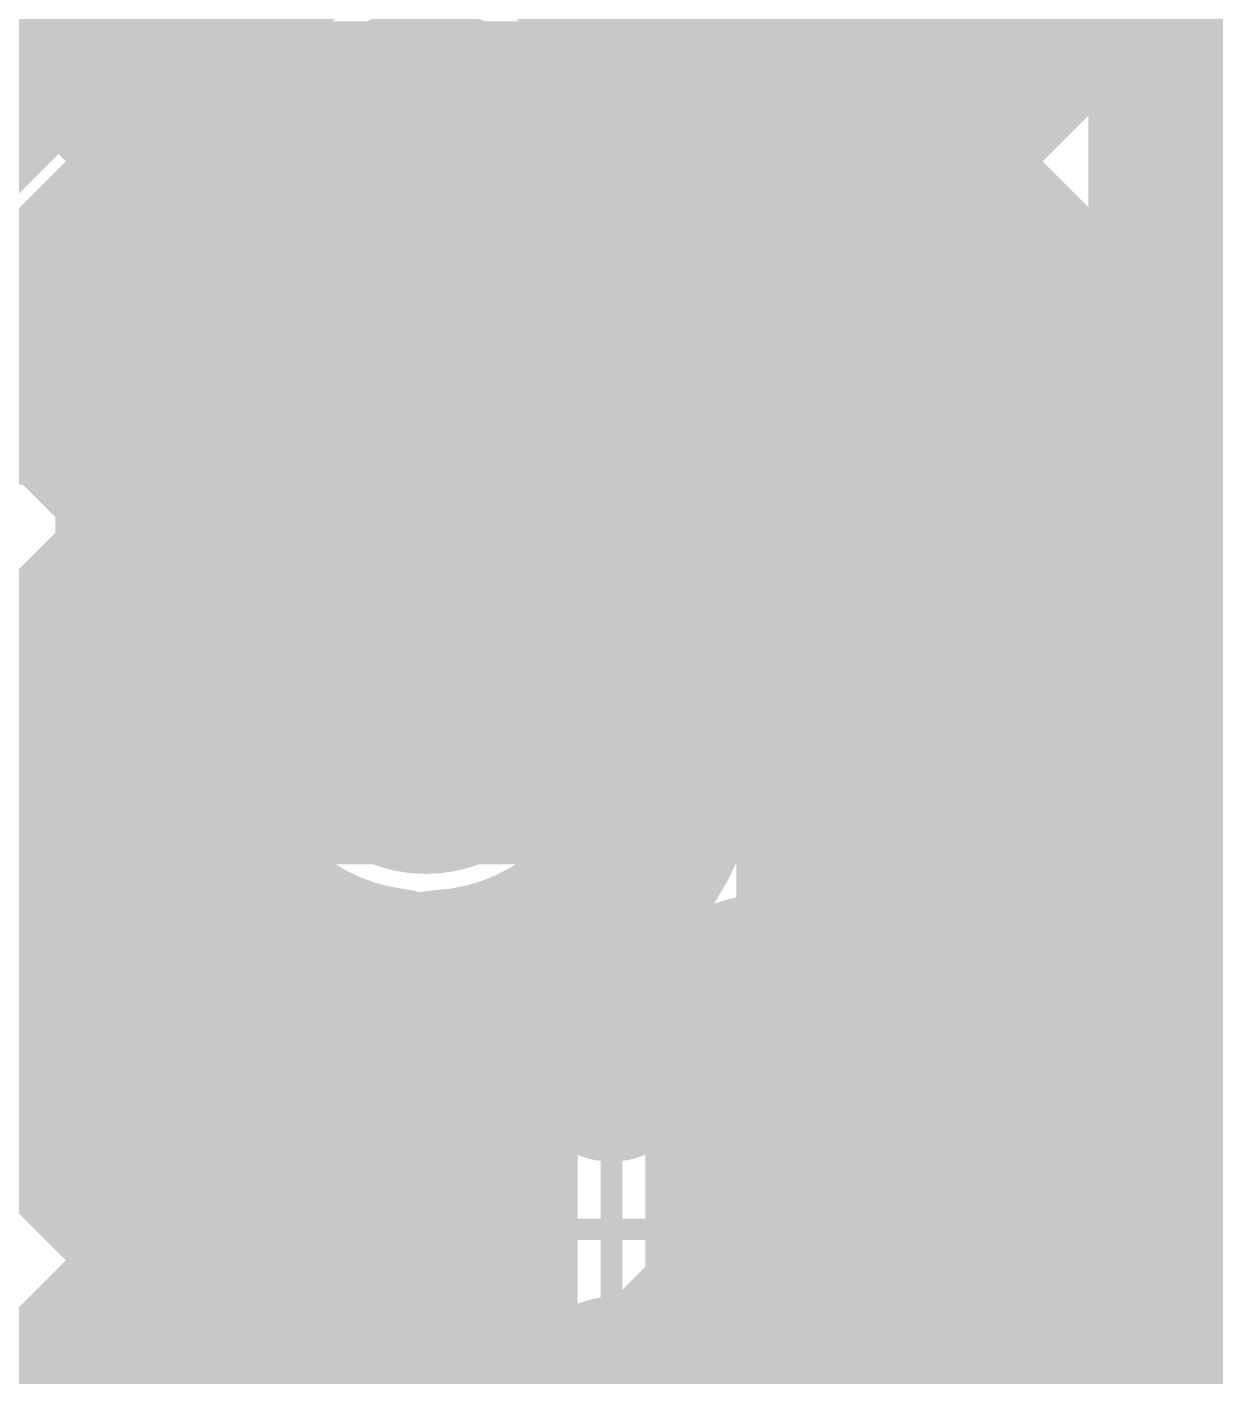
# Model space of a CAD drawing. Header units: millimetres. Extents: x 13 to 259, y -2 to 326.
# Drawn here: x 86.601 to 89.353, y 127.435 to 130.56 of the extents above; entities that cross this region are included whole.
import ezdxf

# ---------------------------------------------------------------- set-up
doc = ezdxf.new("R2010")
doc.units = ezdxf.units.MM
for name, color, linetype in [('BottomLayer', 5, 'Continuous'), ('BottomSolder', 6, 'Continuous'), ('ConnectLayer', 7, 'Continuous'), ('DrillDrawing', 1, 'Continuous'), ('Mechanical14', 56, 'Continuous'), ('Mechanical15', 56, 'Continuous'), ('MidLayer1', 16, 'Continuous'), ('MidLayer2', 76, 'Continuous'), ('MidLayer3', 90, 'Continuous'), ('MidLayer4', 156, 'Continuous'), ('MidLayer5', 130, 'Continuous'), ('MidLayer6', 216, 'Continuous'), ('MultiLayer', 9, 'Continuous'), ('TopLayer', 1, 'Continuous'), ('TopOverlay', 2, 'Continuous'), ('TopPaste', 8, 'Continuous'), ('TopSolder', 216, 'Continuous')]:
    doc.layers.add(name, color=color, linetype=linetype)

# ---------------------------------------------------------------- blocks, each defined once
blk = doc.blocks.new('CAPC1005X55N_140')
at = {"layer": 'Mechanical14', "const_width": 0.1}
for points in [[(-0.5249, -0.2749), (-0.5249, 0.2751)], [(-0.5249, 0.2751), (0.5251, 0.2751)], [(0.5251, -0.2749), (0.5251, 0.2751)], [(-0.5249, -0.2749), (0.5251, -0.2749)]]:
    blk.add_lwpolyline(points, dxfattribs=at)
at = {"layer": 'Mechanical14', "const_width": 0.05}
for points in [[(-0.5499, 0.2751, 1), (-0.5, 0.2751, 1)], [(-0.5499, 0.2751, 1), (-0.5, 0.2751, 1)], [(0.5001, 0.2751, 1), (0.55, 0.2751, 1)], [(0.5001, 0.2751, 1), (0.55, 0.2751, 1)], [(-0.5499, -0.2749, 1), (-0.5, -0.2749, 1)], [(-0.5499, -0.2749, 1), (-0.5, -0.2749, 1)], [(0.5001, -0.2749, 1), (0.55, -0.2749, 1)], [(0.5001, -0.2749, 1), (0.55, -0.2749, 1)]]:
    blk.add_lwpolyline(points, format="xyb", close=True, dxfattribs=at)
at = {"layer": 'Mechanical15', "const_width": 0.05}
for points in [[(0, -0.5), (0, 0.5)], [(-0.91, -0.46), (-0.91, 0.46)], [(-0.91, 0.46), (0.91, 0.46)], [(0.91, -0.46), (0.91, 0.46)], [(-0.5, 0), (0.5, 0)], [(-0.91, -0.46), (0.91, -0.46)]]:
    blk.add_lwpolyline(points, dxfattribs=at)
at = {"layer": 'Mechanical15', "const_width": 0.025}
for points in [[(-0.0125, 0.5, 1), (0.0125, 0.5, 1)], [(-0.9225, 0.46, 1), (-0.8975, 0.46, 1)], [(-0.9225, 0.46, 1), (-0.8975, 0.46, 1)], [(0.8975, 0.46, 1), (0.9225, 0.46, 1)], [(0.8975, 0.46, 1), (0.9225, 0.46, 1)], [(-0.5125, 0, 1), (-0.4875, 0, 1)], [(0.4875, 0, 1), (0.5125, 0, 1)], [(-0.9225, -0.46, 1), (-0.8975, -0.46, 1)], [(-0.9225, -0.46, 1), (-0.8975, -0.46, 1)], [(0.8975, -0.46, 1), (0.9225, -0.46, 1)], [(0.8975, -0.46, 1), (0.9225, -0.46, 1)], [(-0.0125, -0.5, 1), (0.0125, -0.5, 1)]]:
    blk.add_lwpolyline(points, format="xyb", close=True, dxfattribs=at)
at = {"layer": 'TopLayer'}
for points in [[(-0.76, -0.31), (-0.14, -0.31), (-0.76, 0.31), (-0.14, 0.31)], [(0.14, -0.31), (0.76, -0.31), (0.14, 0.31), (0.76, 0.31)]]:
    blk.add_solid(points, dxfattribs=at)
at = {"layer": 'TopPaste'}
for points in [[(-0.76, -0.31), (-0.14, -0.31), (-0.76, 0.31), (-0.14, 0.31)], [(0.14, -0.31), (0.76, -0.31), (0.14, 0.31), (0.76, 0.31)]]:
    blk.add_solid(points, dxfattribs=at)
at = {"layer": 'TopSolder'}
for points in [[(-0.8616, -0.4116), (-0.0384, -0.4116), (-0.8616, 0.4116), (-0.0384, 0.4116)], [(0.0384, -0.4116), (0.8616, -0.4116), (0.0384, 0.4116), (0.8616, 0.4116)]]:
    blk.add_solid(points, dxfattribs=at)
blk = doc.blocks.new('SOP65P640X120_8N_149')
at = {"layer": 'Mechanical15', "const_width": 0.05}
for points in [[(3.9, 1.8), (-3.9, 1.8)], [(3.9, 1.8), (3.9, -1.8)]]:
    blk.add_lwpolyline(points, dxfattribs=at)
at = {"layer": 'Mechanical15', "const_width": 0.025}
blk.add_lwpolyline([(3.8875, 1.8, 1), (3.9125, 1.8, 1)], format="xyb", close=True, dxfattribs=at)
blk.add_lwpolyline([(3.8875, 1.8, 1), (3.9125, 1.8, 1)], format="xyb", close=True, dxfattribs=at)
blk = doc.blocks.new('SOP65P490X110_8N_151')
at = {"layer": 'Mechanical14', "const_width": 0.1}
for points in [[(-1.4, 1.5), (-1.5, 1.4)], [(-1.3, 1.5), (-1.5, 1.3)], [(-1.2, 1.5), (-1.5, 1.2)], [(-1.1, 1.5), (-1.5, 1.1)], [(-1, 1.5), (-1.5, 1)], [(-0.9, 1.5), (-1.5, 0.9)], [(-0.8, 1.5), (-1.5, 0.8)], [(-0.7, 1.5), (-1.5, 0.7)], [(-0.6, 1.5), (-1.5, 0.6)], [(-0.5, 1.5), (-1.5, 0.5)], [(-1.5, 1.5), (-1.5, -1.5)], [(1.5, 1.5), (-1.5, 1.5)]]:
    blk.add_lwpolyline(points, dxfattribs=at)
at = {"layer": 'Mechanical14', "const_width": 0.05}
for points in [[(-1.525, 1.5, 1), (-1.475, 1.5, 1)], [(-1.525, 1.5, 1), (-1.475, 1.5, 1)], [(-1.425, 1.5, 1), (-1.375, 1.5, 1)], [(-1.325, 1.5, 1), (-1.275, 1.5, 1)], [(-1.225, 1.5, 1), (-1.175, 1.5, 1)], [(-1.125, 1.5, 1), (-1.075, 1.5, 1)], [(-1.025, 1.5, 1), (-0.975, 1.5, 1)], [(-0.925, 1.5, 1), (-0.875, 1.5, 1)], [(-1.525, 1.4, 1), (-1.475, 1.4, 1)], [(-1.525, 1.3, 1), (-1.475, 1.3, 1)], [(-1.525, 1.2, 1), (-1.475, 1.2, 1)], [(-1.525, 1.1, 1), (-1.475, 1.1, 1)], [(-1.525, 1, 1), (-1.475, 1, 1)], [(-1.525, 0.9, 1), (-1.475, 0.9, 1)], [(-1.525, 0.8, 1), (-1.475, 0.8, 1)], [(-1.525, 0.7, 1), (-1.475, 0.7, 1)], [(-1.525, 0.6, 1), (-1.475, 0.6, 1)], [(-1.525, 0.5, 1), (-1.475, 0.5, 1)]]:
    blk.add_lwpolyline(points, format="xyb", close=True, dxfattribs=at)
at = {"layer": 'Mechanical15', "const_width": 0.05}
for points in [[(3.2, 1.8), (-3.2, 1.8)], [(-3.2, 1.8), (-3.2, -1.8)]]:
    blk.add_lwpolyline(points, dxfattribs=at)
at = {"layer": 'Mechanical15', "const_width": 0.025}
blk.add_lwpolyline([(-3.2125, 1.8, 1), (-3.1875, 1.8, 1)], format="xyb", close=True, dxfattribs=at)
blk.add_lwpolyline([(-3.2125, 1.8, 1), (-3.1875, 1.8, 1)], format="xyb", close=True, dxfattribs=at)
at = {"layer": 'TopLayer'}
for points in [[(-2.95, 0.75), (-1.45, 0.75), (-2.95, 1.2), (-1.45, 1.2)], [(-2.95, 0.1), (-1.45, 0.1), (-2.95, 0.55), (-1.45, 0.55)], [(-2.95, -0.55), (-1.45, -0.55), (-2.95, -0.1), (-1.45, -0.1)]]:
    blk.add_solid(points, dxfattribs=at)
at = {"layer": 'TopOverlay'}
for points, const_width in [([(-2.575, 1.7, 1), (-2.825, 1.7, 1)], 0.25), ([(-2.8875, 1.7, 1), (-2.7625, 1.7, 1)], 0.125), ([(-2.6375, 1.7, 1), (-2.5125, 1.7, 1)], 0.125), ([(-1.175, 1.5, 1), (-1.075, 1.5, 1)], 0.1), ([(-1.175, 1.5, 1), (-1.075, 1.5, 1)], 0.1), ([(-0.975, 1.5, 1), (-0.875, 1.5, 1)], 0.1), ([(-1.175, 1.3, 1), (-1.075, 1.3, 1)], 0.1), ([(-1.175, 1.1, 1), (-1.075, 1.1, 1)], 0.1), ([(-1.175, 0.9, 1), (-1.075, 0.9, 1)], 0.1), ([(-1.175, 0.7, 1), (-1.075, 0.7, 1)], 0.1), ([(-1.175, 0.5, 1), (-1.075, 0.5, 1)], 0.1)]:
    blk.add_lwpolyline(points, format="xyb", close=True, dxfattribs=dict(at, const_width=const_width))
at = {"layer": 'TopOverlay', "const_width": 0.2}
for points in [[(-0.125, 1.5), (-1.125, 0.5)], [(-0.325, 1.5), (-1.125, 0.7)], [(-0.525, 1.5), (-1.125, 0.9)], [(-0.725, 1.5), (-1.125, 1.1)], [(-0.925, 1.5), (-1.125, 1.3)], [(-1.125, 1.5), (-1.125, -1.5)], [(1.125, 1.5), (-1.125, 1.5)]]:
    blk.add_lwpolyline(points, dxfattribs=at)
at = {"layer": 'TopPaste'}
for points in [[(-2.95, 0.75), (-1.45, 0.75), (-2.95, 1.2), (-1.45, 1.2)], [(-2.95, 0.1), (-1.45, 0.1), (-2.95, 0.55), (-1.45, 0.55)], [(-2.95, -0.55), (-1.45, -0.55), (-2.95, -0.1), (-1.45, -0.1)]]:
    blk.add_solid(points, dxfattribs=at)
at = {"layer": 'TopSolder'}
for points in [[(-3.0516, 0.6484), (-1.3484, 0.6484), (-3.0516, 1.3016), (-1.3484, 1.3016)], [(-3.0516, -0.0016), (-1.3484, -0.0016), (-3.0516, 0.6516), (-1.3484, 0.6516)], [(-3.0516, -0.6516), (-1.3484, -0.6516), (-3.0516, 0.0016), (-1.3484, 0.0016)]]:
    blk.add_solid(points, dxfattribs=at)
blk = doc.blocks.new('RESC1005X40N_163')
at = {"layer": 'Mechanical14', "const_width": 0.1}
for points in [[(-0.5, 0.25), (0.5, 0.25)], [(-0.5, -0.25), (-0.5, 0.25)], [(0.5, -0.25), (0.5, 0.25)], [(-0.5, -0.25), (0.5, -0.25)]]:
    blk.add_lwpolyline(points, dxfattribs=at)
at = {"layer": 'Mechanical14', "const_width": 0.05}
for points in [[(-0.525, 0.25, 1), (-0.475, 0.25, 1)], [(-0.525, 0.25, 1), (-0.475, 0.25, 1)], [(0.475, 0.25, 1), (0.525, 0.25, 1)], [(0.475, 0.25, 1), (0.525, 0.25, 1)], [(-0.525, -0.25, 1), (-0.475, -0.25, 1)], [(-0.525, -0.25, 1), (-0.475, -0.25, 1)], [(0.475, -0.25, 1), (0.525, -0.25, 1)], [(0.475, -0.25, 1), (0.525, -0.25, 1)]]:
    blk.add_lwpolyline(points, format="xyb", close=True, dxfattribs=at)
at = {"layer": 'Mechanical15', "const_width": 0.05}
for points in [[(0, -0.5), (0, 0.5)], [(-0.91, 0.46), (0.91, 0.46)], [(-0.91, -0.46), (-0.91, 0.46)], [(0.91, -0.46), (0.91, 0.46)], [(-0.5, 0), (0.5, 0)], [(-0.91, -0.46), (0.91, -0.46)]]:
    blk.add_lwpolyline(points, dxfattribs=at)
at = {"layer": 'Mechanical15'}
for points, const_width in [([(-0.0125, 0.5, 1), (0.0125, 0.5, 1)], 0.025), ([(-0.9225, 0.46, 1), (-0.8975, 0.46, 1)], 0.025), ([(-0.9225, 0.46, 1), (-0.8975, 0.46, 1)], 0.025), ([(0.8975, 0.46, 1), (0.9225, 0.46, 1)], 0.025), ([(0.8975, 0.46, 1), (0.9225, 0.46, 1)], 0.025), ([(0.35, 0, 1), (-0.35, 0, 1)], 0.05), ([(-0.5125, 0, 1), (-0.4875, 0, 1)], 0.025), ([(-0.3625, 0, 1), (-0.3375, 0, 1)], 0.025), ([(0.3375, 0, 1), (0.3625, 0, 1)], 0.025), ([(0.4875, 0, 1), (0.5125, 0, 1)], 0.025), ([(-0.9225, -0.46, 1), (-0.8975, -0.46, 1)], 0.025), ([(-0.9225, -0.46, 1), (-0.8975, -0.46, 1)], 0.025), ([(0.8975, -0.46, 1), (0.9225, -0.46, 1)], 0.025), ([(0.8975, -0.46, 1), (0.9225, -0.46, 1)], 0.025), ([(-0.0125, -0.5, 1), (0.0125, -0.5, 1)], 0.025)]:
    blk.add_lwpolyline(points, format="xyb", close=True, dxfattribs=dict(at, const_width=const_width))
at = {"layer": 'TopLayer'}
for points in [[(-0.18, -0.31), (-0.18, 0.31), (-0.76, -0.31), (-0.76, 0.31)], [(0.76, -0.31), (0.76, 0.31), (0.18, -0.31), (0.18, 0.31)]]:
    blk.add_solid(points, dxfattribs=at)
at = {"layer": 'TopPaste'}
for points in [[(-0.18, -0.31), (-0.18, 0.31), (-0.76, -0.31), (-0.76, 0.31)], [(0.76, -0.31), (0.76, 0.31), (0.18, -0.31), (0.18, 0.31)]]:
    blk.add_solid(points, dxfattribs=at)
at = {"layer": 'TopSolder'}
for points in [[(-0.0784, -0.4116), (-0.0784, 0.4116), (-0.8616, -0.4116), (-0.8616, 0.4116)], [(0.8616, -0.4116), (0.8616, 0.4116), (0.0784, -0.4116), (0.0784, 0.4116)]]:
    blk.add_solid(points, dxfattribs=at)

msp = doc.modelspace()

# ---------------------------------------------------------------- linework, layer by layer
at = {"layer": 'BottomLayer', "const_width": 0.25}
for points in [[(87.4, 130.25, 1), (87.65, 130.25, 1)], [(88.175, 129.6, 1), (88.425, 129.6, 1)], [(87.4, 128.95, 1), (87.65, 128.95, 1)], [(87.36, 127.775, 1), (87.61, 127.775, 1)], [(88.3, 127.775, 1), (88.55, 127.775, 1)]]:
    msp.add_lwpolyline(points, format="xyb", close=True, dxfattribs=at)
at = {"layer": 'BottomSolder', "const_width": 0.3516}
for points in [[(88.1242, 130.9, 1), (88.4758, 130.9, 1)], [(87.3492, 130.25, 1), (87.7008, 130.25, 1)], [(88.1242, 129.6, 1), (88.4758, 129.6, 1)], [(87.3492, 128.95, 1), (87.7008, 128.95, 1)]]:
    msp.add_lwpolyline(points, format="xyb", close=True, dxfattribs=at)
at = {"layer": 'ConnectLayer', "const_width": 0.4}
for points in [[(80.8629, 136.36), (86.9362, 130.2867)], [(80.8629, 136.36), (86.9362, 130.2867)], [(83.6649, 127.7884), (92.2366, 136.36)], [(83.6649, 127.7884), (92.2366, 136.36)], [(81.3501, 133.3272), (86.8951, 127.7822)], [(81.3501, 133.3272), (86.8951, 127.7822)], [(85.9397, 132.9801), (90.0115, 128.9083)], [(85.9397, 132.9801), (90.0115, 128.9083)], [(83.6347, 132.7397), (87.0606, 129.3138)], [(83.6347, 132.7397), (87.0606, 129.3138)], [(87.3873, 132.3811), (90.3065, 129.4618)], [(87.3873, 132.3811), (90.3065, 129.4618)], [(88.0639, 130.4903), (89.9519, 132.3783)], [(88.0639, 130.4903), (89.9519, 132.3783)], [(83.1568, 132.369), (87.2225, 128.3034)], [(83.1568, 132.369), (87.2225, 128.3034)], [(82.8673, 131.81), (86.8951, 127.7822)], [(83.6649, 127.7884), (87.6866, 131.81)], [(83.7158, 131.81), (87.2225, 128.3034)], [(84.5643, 131.81), (87.0606, 129.3138)], [(85.4129, 131.81), (86.9362, 130.2867)], [(87.1098, 131.81), (88.72, 130.1998)], [(84.2154, 128.3388), (87.0766, 131.2)], [(85.1742, 131.2), (87.0605, 129.3137)], [(86.0228, 131.2), (86.9362, 130.2866)], [(88.0639, 130.4903), (88.7201, 131.1464)], [(88.72, 130.0144), (88.72, 131.1444)], [(84.4325, 131.0932), (87.2224, 128.3033)], [(88.8897, 130.8787), (89.6235, 130.1448)], [(88.5545, 130.1323), (89.263, 130.8409)], [(88.5545, 130.1323), (89.263, 130.8409)], [(88.5545, 130.1323), (89.263, 130.8408)], [(84.2404, 130.4368), (86.8951, 127.7821)], [(88.5529, 130.3669), (89.2628, 129.657)], [(88.8897, 129.6191), (89.6252, 130.3545)], [(88.8897, 129.6191), (89.6252, 130.3545)], [(88.8897, 129.619), (89.6253, 130.3545)], [(88.5545, 130.1323), (88.72, 130.2979)], [(83.3339, 126.6088), (86.9363, 130.2112)], [(83.3339, 126.6088), (86.9363, 130.2112)], [(83.3339, 126.6088), (86.9363, 130.2112)], [(84.5638, 127.8386), (86.9363, 130.2112)], [(88.4815, 128.3623), (90.0837, 129.9645)], [(88.4815, 128.3623), (90.0837, 129.9645)], [(80.8384, 123.2648), (87.2848, 129.7112)], [(80.8384, 123.2648), (87.2848, 129.7112)], [(82.0507, 124.4771), (87.2848, 129.7112)], [(84.6583, 127.0846), (87.2848, 129.7111)], [(87.5616, 129.6611), (87.7138, 129.509)], [(87.5617, 129.6612), (87.7139, 129.509)], [(87.5617, 129.6612), (87.7139, 129.509)], [(87.5617, 129.6612), (87.7139, 129.509)], [(84.4478, 129.3808), (86.7441, 127.0846)], [(84.4479, 129.3809), (87.1678, 126.6609)], [(84.4479, 129.3809), (87.1678, 126.6609)], [(84.4479, 129.3809), (87.1678, 126.6609)], [(88.4816, 128.3623), (89.3726, 129.2534)], [(88.794, 129.2774), (90.114, 127.9575)], [(88.794, 129.2774), (90.114, 127.9575)], [(88.794, 129.2773), (89.7099, 128.3614)], [(88.9697, 128.0019), (90.0188, 129.051)], [(88.9697, 128.0019), (90.0188, 129.051)], [(88.9842, 128.3975), (89.6409, 129.0543)], [(88.9842, 128.0164), (90.0188, 129.051)], [(88.1032, 128.8326), (88.281, 129.0103)], [(88.1032, 128.8326), (88.281, 129.0103)], [(88.1032, 128.8325), (88.2811, 129.0103)], [(88.2051, 129.0177), (89.2276, 127.9951)], [(88.2052, 129.0177), (90.4286, 126.7943)], [(88.2052, 129.0177), (90.4286, 126.7943)], [(88.9697, 128.0019), (89.9962, 129.0284)], [(89.329, 128.7424), (90.114, 127.9575)], [(85.3295, 126.9073), (87.0385, 128.6163)], [(85.3295, 126.9073), (87.0385, 128.6163)], [(85.3295, 126.9073), (87.0385, 128.6163)], [(85.5068, 127.0846), (87.0385, 128.6163)], [(87.9042, 128.1903), (87.9042, 128.4979)], [(87.8888, 128.4855), (88.1042, 128.2701)], [(87.8888, 128.4855), (88.1042, 128.2701)], [(87.8888, 128.4855), (88.1041, 128.2701)], [(88.2353, 126.4191), (90.2743, 128.4581)], [(88.2353, 126.4191), (90.2743, 128.4581)], [(89.5413, 127.725), (90.2743, 128.4581)], [(88.9842, 127.9634), (88.9842, 128.3975)], [(88.9842, 128.2387), (89.4979, 127.725)], [(89.0129, 127.725), (90.0872, 127.725)], [(85.7913, 126.5207), (86.9107, 127.64)], [(85.7913, 126.5207), (86.9107, 127.64)], [(85.7913, 126.5207), (86.9107, 127.64)], [(86.3554, 127.0846), (86.9107, 127.64)], [(88.9009, 127.0846), (89.2762, 127.4599)], [(88.9201, 127.4541), (89.2896, 127.0846)], [(88.9202, 127.4542), (89.6431, 126.7312)], [(88.9202, 127.4542), (89.6431, 126.7312)]]:
    msp.add_lwpolyline(points, dxfattribs=at)
for points in [[(90.016, 130.3338, -3.003476), (90.44, 130.9)], [(90.016, 130.3338, -3.003476), (90.44, 130.9)], [(90.016, 130.3338, -0.680251), (89.342, 131.2)], [(88.89, 130.9, -0.515127), (88.1078, 130.3422)], [(87.7173, 129.6922, -3.124794), (88.115, 130.25)], [(87.7173, 129.6922, -3.124794), (88.115, 130.25)], [(87.7173, 129.6922, -1.402385), (87.7173, 130.8078)], [(87.7173, 129.6922, -3.124794), (88.115, 130.25)], [(88.1078, 130.3422, -0.039249), (88.115, 130.25)], [(88.115, 130.25, -0.03925), (88.1078, 130.1578)], [(88.115, 130.25, -0.03925), (88.1078, 130.1578)], [(88.115, 130.25, -0.03925), (88.1078, 130.1578)], [(88.115, 130.25, -0.03925), (88.1078, 130.1578)], [(88.1078, 130.1578, -0.515127), (88.89, 129.6)], [(88.1078, 130.1578, -0.515127), (88.89, 129.6)], [(88.1078, 130.1578, -0.515127), (88.89, 129.6)], [(88.1078, 130.1578, -0.288655), (88.72, 130.0144)], [(90.44, 129.6, -3.003481), (90.016, 130.1662)], [(87.7173, 129.5078, -0.07862), (87.7173, 129.6922)], [(87.7173, 129.5078, -0.07862), (87.7173, 129.6922)], [(87.7173, 129.5078, -0.07862), (87.7173, 129.6922)], [(87.7173, 129.5078, -0.07862), (87.7173, 129.6922)], [(88.89, 129.6, -0.515127), (88.1078, 129.0422)], [(88.89, 129.6, -0.515127), (88.1078, 129.0422)], [(88.89, 129.6, -0.515127), (88.1078, 129.0422)], [(87.4546, 128.3642, -1.112212), (87.7173, 129.5078)], [(87.4546, 128.3642, -1.112212), (87.7173, 129.5078)], [(87.4546, 128.3642, -1.112212), (87.7173, 129.5078)], [(87.4546, 128.3642, -1.112212), (87.7173, 129.5078)], [(88.1078, 129.0422, -0.039249), (88.115, 128.95)], [(88.1078, 129.0422, -0.039249), (88.115, 128.95)], [(88.1078, 129.0422, -0.039249), (88.115, 128.95)], [(88.115, 128.95, -0.399195), (87.5554, 128.3608)], [(88.115, 128.95, -0.399195), (87.5554, 128.3608)], [(88.115, 128.95, -0.399195), (87.5554, 128.3608)], [(87.9042, 128.4979, -0.163005), (87.5554, 128.3608)], [(87.955, 127.4184, -1.567485), (87.4546, 128.3642)], [(87.955, 127.4184, -1.567485), (87.4546, 128.3642)], [(87.955, 127.4184, -1.567485), (87.4546, 128.3642)], [(87.4519, 127.1859, -0.947488), (87.4546, 128.3642)], [(87.5554, 128.3608, -0.203247), (87.955, 128.1317)], [(87.5554, 128.3608, -0.203247), (87.955, 128.1317)], [(87.5554, 128.3608, -0.203247), (87.955, 128.1317)], [(87.5554, 128.3608, -0.1692), (87.9042, 128.1903)], [(87.955, 128.1317, -0.718623), (89.015, 127.775)], [(87.955, 128.1317, -0.718623), (89.015, 127.775)], [(87.955, 128.1317, -0.718623), (89.015, 127.775)], [(88.9842, 127.9634, -0.081406), (89.015, 127.775)], [(89.015, 127.775, -0.718623), (87.955, 127.4184)], [(89.015, 127.775, -0.718623), (87.955, 127.4184)], [(89.015, 127.775, -0.718623), (87.955, 127.4184)]]:
    msp.add_lwpolyline(points, format="xyb", dxfattribs=at)
at = {"layer": 'ConnectLayer'}
for points, const_width in [([(87.9639, 130.4903, 1), (88.1639, 130.4903, 1)], 0.2), ([(87.9639, 130.4903, 1), (88.1639, 130.4903, 1)], 0.2), ([(87.9639, 130.4903, 1), (88.1639, 130.4903, 1)], 0.2), ([(88.0078, 130.3422, 1), (88.2078, 130.3422, 1)], 0.2), ([(88.0078, 130.3422, 1), (88.2078, 130.3422, 1)], 0.2), ([(88.4529, 130.3669, 1), (88.6529, 130.3669, 1)], 0.2), ([(86.8362, 130.2867, 1), (87.0362, 130.2867, 1)], 0.2), ([(86.8362, 130.2867, 1), (87.0362, 130.2867, 1)], 0.2), ([(86.8362, 130.2867, 1), (87.0362, 130.2867, 1)], 0.2), ([(86.8362, 130.2866, 1), (87.0362, 130.2866, 1)], 0.2), ([(88.62, 130.2979, 1), (88.82, 130.2979, 1)], 0.2), ([(88.015, 130.25, 1), (88.215, 130.25, 1)], 0.2), ([(88.015, 130.25, 1), (88.215, 130.25, 1)], 0.2), ([(88.015, 130.25, 1), (88.215, 130.25, 1)], 0.2), ([(88.015, 130.25, 1), (88.215, 130.25, 1)], 0.2), ([(88.015, 130.25, 1), (88.215, 130.25, 1)], 0.2), ([(88.015, 130.25, 1), (88.215, 130.25, 1)], 0.2), ([(88.015, 130.25, 1), (88.215, 130.25, 1)], 0.2), ([(88.015, 130.25, 1), (88.215, 130.25, 1)], 0.2), ([(86.8363, 130.2112, 1), (87.0363, 130.2112, 1)], 0.2), ([(86.8363, 130.2112, 1), (87.0363, 130.2112, 1)], 0.2), ([(86.8363, 130.2112, 1), (87.0363, 130.2112, 1)], 0.2), ([(86.8363, 130.2112, 1), (87.0363, 130.2112, 1)], 0.2), ([(88.62, 130.1998, 1), (88.82, 130.1998, 1)], 0.2), ([(88.0078, 130.1578, 1), (88.2078, 130.1578, 1)], 0.2), ([(88.0078, 130.1578, 1), (88.2078, 130.1578, 1)], 0.2), ([(88.0078, 130.1578, 1), (88.2078, 130.1578, 1)], 0.2), ([(88.0078, 130.1578, 1), (88.2078, 130.1578, 1)], 0.2), ([(88.0078, 130.1578, 1), (88.2078, 130.1578, 1)], 0.2), ([(88.0078, 130.1578, 1), (88.2078, 130.1578, 1)], 0.2), ([(88.0078, 130.1578, 1), (88.2078, 130.1578, 1)], 0.2), ([(88.0078, 130.1578, 1), (88.2078, 130.1578, 1)], 0.2), ([(88.4545, 130.1323, 1), (88.6545, 130.1323, 1)], 0.2), ([(88.4545, 130.1323, 1), (88.6545, 130.1323, 1)], 0.2), ([(88.4545, 130.1323, 1), (88.6545, 130.1323, 1)], 0.2), ([(88.4545, 130.1323, 1), (88.6545, 130.1323, 1)], 0.2), ([(88.62, 130.0144, 1), (88.82, 130.0144, 1)], 0.2), ([(88.62, 130.0144, 1), (88.82, 130.0144, 1)], 0.2), ([(87.1848, 129.7112, 1), (87.3848, 129.7112, 1)], 0.2), ([(87.1848, 129.7112, 1), (87.3848, 129.7112, 1)], 0.2), ([(87.1848, 129.7112, 1), (87.3848, 129.7112, 1)], 0.2), ([(87.1848, 129.7111, 1), (87.3848, 129.7111, 1)], 0.2), ([(87.6173, 129.6922, 1), (87.8173, 129.6922, 1)], 0.2), ([(87.6173, 129.6922, 1), (87.8173, 129.6922, 1)], 0.2), ([(87.6173, 129.6922, 1), (87.8173, 129.6922, 1)], 0.2), ([(87.6173, 129.6922, 1), (87.8173, 129.6922, 1)], 0.2), ([(87.6173, 129.6922, 1), (87.8173, 129.6922, 1)], 0.2), ([(87.6173, 129.6922, 1), (87.8173, 129.6922, 1)], 0.2), ([(87.6173, 129.6922, 1), (87.8173, 129.6922, 1)], 0.2), ([(87.6173, 129.6922, 1), (87.8173, 129.6922, 1)], 0.2), ([(87.4616, 129.6611, 1), (87.6616, 129.6611, 1)], 0.2), ([(87.4617, 129.6612, 1), (87.6617, 129.6612, 1)], 0.2), ([(87.4617, 129.6612, 1), (87.6617, 129.6612, 1)], 0.2), ([(87.4617, 129.6612, 1), (87.6617, 129.6612, 1)], 0.2), ([(89.1628, 129.657, 1), (89.3628, 129.657, 1)], 0.2), ([(88.7897, 129.6191, 1), (88.9897, 129.6191, 1)], 0.2), ([(88.7897, 129.6191, 1), (88.9897, 129.6191, 1)], 0.2), ([(88.7897, 129.619, 1), (88.9897, 129.619, 1)], 0.2), ([(88.79, 129.6, 1), (88.99, 129.6, 1)], 0.2), ([(88.79, 129.6, 1), (88.99, 129.6, 1)], 0.2), ([(88.79, 129.6, 1), (88.99, 129.6, 1)], 0.2), ([(88.79, 129.6, 1), (88.99, 129.6, 1)], 0.2), ([(88.79, 129.6, 1), (88.99, 129.6, 1)], 0.2), ([(88.79, 129.6, 1), (88.99, 129.6, 1)], 0.2), ([(87.6138, 129.509, 1), (87.8138, 129.509, 1)], 0.2), ([(87.6139, 129.509, 1), (87.8139, 129.509, 1)], 0.2), ([(87.6139, 129.509, 1), (87.8139, 129.509, 1)], 0.2), ([(87.6139, 129.509, 1), (87.8139, 129.509, 1)], 0.2), ([(87.6173, 129.5078, 1), (87.8173, 129.5078, 1)], 0.2), ([(87.6173, 129.5078, 1), (87.8173, 129.5078, 1)], 0.2), ([(87.6173, 129.5078, 1), (87.8173, 129.5078, 1)], 0.2), ([(87.6173, 129.5078, 1), (87.8173, 129.5078, 1)], 0.2), ([(87.6173, 129.5078, 1), (87.8173, 129.5078, 1)], 0.2), ([(87.6173, 129.5078, 1), (87.8173, 129.5078, 1)], 0.2), ([(87.6173, 129.5078, 1), (87.8173, 129.5078, 1)], 0.2), ([(87.6173, 129.5078, 1), (87.8173, 129.5078, 1)], 0.2), ([(86.9605, 129.3137, 1), (87.1605, 129.3137, 1)], 0.2), ([(86.9606, 129.3138, 1), (87.1606, 129.3138, 1)], 0.2), ([(86.9606, 129.3138, 1), (87.1606, 129.3138, 1)], 0.2), ([(86.9606, 129.3138, 1), (87.1606, 129.3138, 1)], 0.2), ([(88.694, 129.2774, 1), (88.894, 129.2774, 1)], 0.2), ([(88.694, 129.2774, 1), (88.894, 129.2774, 1)], 0.2), ([(88.694, 129.2773, 1), (88.894, 129.2773, 1)], 0.2), ([(89.2726, 129.2534, 1), (89.4726, 129.2534, 1)], 0.2), ([(88.0078, 129.0422, 1), (88.2078, 129.0422, 1)], 0.2), ([(88.0078, 129.0422, 1), (88.2078, 129.0422, 1)], 0.2), ([(88.0078, 129.0422, 1), (88.2078, 129.0422, 1)], 0.2), ([(88.0078, 129.0422, 1), (88.2078, 129.0422, 1)], 0.2), ([(88.0078, 129.0422, 1), (88.2078, 129.0422, 1)], 0.2), ([(88.0078, 129.0422, 1), (88.2078, 129.0422, 1)], 0.2), ([(88.1051, 129.0177, 1), (88.3051, 129.0177, 1)], 0.2), ([(88.1052, 129.0177, 1), (88.3052, 129.0177, 1)], 0.2), ([(88.1052, 129.0177, 1), (88.3052, 129.0177, 1)], 0.2), ([(88.181, 129.0103, 1), (88.381, 129.0103, 1)], 0.2), ([(88.181, 129.0103, 1), (88.381, 129.0103, 1)], 0.2), ([(88.1811, 129.0103, 1), (88.3811, 129.0103, 1)], 0.2), ([(88.015, 128.95, 1), (88.215, 128.95, 1)], 0.2), ([(88.015, 128.95, 1), (88.215, 128.95, 1)], 0.2), ([(88.015, 128.95, 1), (88.215, 128.95, 1)], 0.2), ([(88.015, 128.95, 1), (88.215, 128.95, 1)], 0.2), ([(88.015, 128.95, 1), (88.215, 128.95, 1)], 0.2), ([(88.015, 128.95, 1), (88.215, 128.95, 1)], 0.2), ([(88.0032, 128.8326, 1), (88.2032, 128.8326, 1)], 0.2), ([(88.0032, 128.8326, 1), (88.2032, 128.8326, 1)], 0.2), ([(88.0032, 128.8325, 1), (88.2032, 128.8325, 1)], 0.2), ([(89.229, 128.7424, 1), (89.429, 128.7424, 1)], 0.2), ([(86.9385, 128.6163, 1), (87.1385, 128.6163, 1)], 0.2), ([(86.9385, 128.6163, 1), (87.1385, 128.6163, 1)], 0.2), ([(86.9385, 128.6163, 1), (87.1385, 128.6163, 1)], 0.2), ([(86.9385, 128.6163, 1), (87.1385, 128.6163, 1)], 0.2), ([(87.8042, 128.4979, 1), (88.0042, 128.4979, 1)], 0.2), ([(87.8042, 128.4979, 1), (88.0042, 128.4979, 1)], 0.2), ([(87.7888, 128.4855, 1), (87.9888, 128.4855, 1)], 0.2), ([(87.7888, 128.4855, 1), (87.9888, 128.4855, 1)], 0.2), ([(87.7888, 128.4855, 1), (87.9888, 128.4855, 1)], 0.2), ([(88.8842, 128.3975, 1), (89.0842, 128.3975, 1)], 0.2), ([(88.8842, 128.3975, 1), (89.0842, 128.3975, 1)], 0.2), ([(87.3546, 128.3642, 1), (87.5546, 128.3642, 1)], 0.2), ([(87.3546, 128.3642, 1), (87.5546, 128.3642, 1)], 0.2), ([(87.3546, 128.3642, 1), (87.5546, 128.3642, 1)], 0.2), ([(87.3546, 128.3642, 1), (87.5546, 128.3642, 1)], 0.2), ([(87.3546, 128.3642, 1), (87.5546, 128.3642, 1)], 0.2), ([(87.3546, 128.3642, 1), (87.5546, 128.3642, 1)], 0.2), ([(87.3546, 128.3642, 1), (87.5546, 128.3642, 1)], 0.2), ([(87.3546, 128.3642, 1), (87.5546, 128.3642, 1)], 0.2), ([(87.4554, 128.3608, 1), (87.6554, 128.3608, 1)], 0.2), ([(87.4554, 128.3608, 1), (87.6554, 128.3608, 1)], 0.2), ([(87.4554, 128.3608, 1), (87.6554, 128.3608, 1)], 0.2), ([(87.4554, 128.3608, 1), (87.6554, 128.3608, 1)], 0.2), ([(87.4554, 128.3608, 1), (87.6554, 128.3608, 1)], 0.2), ([(87.4554, 128.3608, 1), (87.6554, 128.3608, 1)], 0.2), ([(87.4554, 128.3608, 1), (87.6554, 128.3608, 1)], 0.2), ([(87.4554, 128.3608, 1), (87.6554, 128.3608, 1)], 0.2), ([(88.3815, 128.3623, 1), (88.5815, 128.3623, 1)], 0.2), ([(88.3815, 128.3623, 1), (88.5815, 128.3623, 1)], 0.2), ([(88.3816, 128.3623, 1), (88.5816, 128.3623, 1)], 0.2), ([(90.365, 127.775, 1), (89.185, 127.775, 1)], 0.4), ([(87.1224, 128.3033, 1), (87.3224, 128.3033, 1)], 0.2), ([(87.1225, 128.3034, 1), (87.3225, 128.3034, 1)], 0.2), ([(87.1225, 128.3034, 1), (87.3225, 128.3034, 1)], 0.2), ([(87.1225, 128.3034, 1), (87.3225, 128.3034, 1)], 0.2), ([(88.0041, 128.2701, 1), (88.2041, 128.2701, 1)], 0.2), ([(88.0042, 128.2701, 1), (88.2042, 128.2701, 1)], 0.2), ([(88.0042, 128.2701, 1), (88.2042, 128.2701, 1)], 0.2), ([(88.8842, 128.2387, 1), (89.0842, 128.2387, 1)], 0.2), ([(87.8042, 128.1903, 1), (88.0042, 128.1903, 1)], 0.2), ([(87.8042, 128.1903, 1), (88.0042, 128.1903, 1)], 0.2), ([(87.855, 128.1317, 1), (88.055, 128.1317, 1)], 0.2), ([(87.855, 128.1317, 1), (88.055, 128.1317, 1)], 0.2), ([(87.855, 128.1317, 1), (88.055, 128.1317, 1)], 0.2), ([(87.855, 128.1317, 1), (88.055, 128.1317, 1)], 0.2), ([(87.855, 128.1317, 1), (88.055, 128.1317, 1)], 0.2), ([(87.855, 128.1317, 1), (88.055, 128.1317, 1)], 0.2), ([(88.8697, 128.0019, 1), (89.0697, 128.0019, 1)], 0.2), ([(88.8697, 128.0019, 1), (89.0697, 128.0019, 1)], 0.2), ([(88.8697, 128.0019, 1), (89.0697, 128.0019, 1)], 0.2), ([(88.8842, 128.0164, 1), (89.0842, 128.0164, 1)], 0.2), ([(89.1277, 127.9951, 1), (89.3276, 127.9951, 1)], 0.2), ([(88.8842, 127.9634, 1), (89.0842, 127.9634, 1)], 0.2), ([(88.8842, 127.9634, 1), (89.0842, 127.9634, 1)], 0.2), ([(86.7951, 127.7822, 1), (86.9951, 127.7822, 1)], 0.2), ([(86.7951, 127.7822, 1), (86.9951, 127.7822, 1)], 0.2), ([(86.7951, 127.7822, 1), (86.9951, 127.7822, 1)], 0.2), ([(86.7951, 127.7821, 1), (86.9951, 127.7821, 1)], 0.2), ([(88.915, 127.775, 1), (89.115, 127.775, 1)], 0.2), ([(88.915, 127.775, 1), (89.115, 127.775, 1)], 0.2), ([(88.915, 127.775, 1), (89.115, 127.775, 1)], 0.2), ([(88.915, 127.775, 1), (89.115, 127.775, 1)], 0.2), ([(88.915, 127.775, 1), (89.115, 127.775, 1)], 0.2), ([(88.915, 127.775, 1), (89.115, 127.775, 1)], 0.2), ([(88.915, 127.775, 1), (89.115, 127.775, 1)], 0.2), ([(89.085, 127.775, 1), (89.285, 127.775, 1)], 0.2), ([(88.9129, 127.725, 1), (89.1129, 127.725, 1)], 0.2), ([(89.3979, 127.725, 1), (89.5979, 127.725, 1)], 0.2), ([(89.4413, 127.725, 1), (89.6413, 127.725, 1)], 0.2), ([(86.8107, 127.64, 1), (87.0107, 127.64, 1)], 0.2), ([(86.8107, 127.64, 1), (87.0107, 127.64, 1)], 0.2), ([(86.8107, 127.64, 1), (87.0107, 127.64, 1)], 0.2), ([(86.8107, 127.64, 1), (87.0107, 127.64, 1)], 0.2), ([(88.8201, 127.4541, 1), (89.0201, 127.4541, 1)], 0.2), ([(88.8202, 127.4542, 1), (89.0202, 127.4542, 1)], 0.2), ([(88.8202, 127.4542, 1), (89.0202, 127.4542, 1)], 0.2), ([(89.1762, 127.4599, 1), (89.3762, 127.4599, 1)], 0.2), ([(87.855, 127.4184, 1), (88.055, 127.4184, 1)], 0.2), ([(87.855, 127.4184, 1), (88.055, 127.4184, 1)], 0.2), ([(87.855, 127.4184, 1), (88.055, 127.4184, 1)], 0.2), ([(87.855, 127.4184, 1), (88.055, 127.4184, 1)], 0.2), ([(87.855, 127.4184, 1), (88.055, 127.4184, 1)], 0.2), ([(87.855, 127.4184, 1), (88.055, 127.4184, 1)], 0.2)]:
    msp.add_lwpolyline(points, format="xyb", close=True, dxfattribs=dict(at, const_width=const_width))
at = {"layer": 'DrillDrawing', "const_width": 0.0508}
for points in [[(87.398, 130.377), (87.398, 130.504)], [(87.398, 130.504), (87.652, 130.504)], [(87.652, 130.377), (87.652, 130.504)], [(87.271, 130.123), (87.271, 130.377)], [(87.271, 130.377), (87.398, 130.377)], [(87.652, 130.377), (87.779, 130.377)], [(87.779, 130.123), (87.779, 130.377)], [(87.271, 130.123), (87.398, 130.123)], [(87.398, 129.996), (87.398, 130.123)], [(87.652, 130.123), (87.779, 130.123)], [(87.652, 129.996), (87.652, 130.123)], [(87.398, 129.996), (87.652, 129.996)], [(88.173, 129.727), (88.173, 129.854)], [(88.173, 129.854), (88.427, 129.854)], [(88.427, 129.727), (88.427, 129.854)], [(88.046, 129.473), (88.046, 129.727)], [(88.046, 129.727), (88.173, 129.727)], [(88.427, 129.727), (88.554, 129.727)], [(88.554, 129.473), (88.554, 129.727)], [(88.046, 129.473), (88.173, 129.473)], [(88.173, 129.346), (88.173, 129.473)], [(88.427, 129.473), (88.554, 129.473)], [(88.427, 129.346), (88.427, 129.473)], [(88.173, 129.346), (88.427, 129.346)], [(87.398, 129.077), (87.398, 129.204)], [(87.398, 129.204), (87.652, 129.204)], [(87.652, 129.077), (87.652, 129.204)], [(87.271, 128.823), (87.271, 129.077)], [(87.271, 129.077), (87.398, 129.077)], [(87.652, 129.077), (87.779, 129.077)], [(87.779, 128.823), (87.779, 129.077)], [(87.271, 128.823), (87.398, 128.823)], [(87.398, 128.696), (87.398, 128.823)], [(87.652, 128.823), (87.779, 128.823)], [(87.652, 128.696), (87.652, 128.823)], [(87.398, 128.696), (87.652, 128.696)], [(87.358, 127.902), (87.358, 128.029)], [(87.358, 128.029), (87.612, 128.029)], [(87.612, 127.902), (87.612, 128.029)], [(88.298, 127.902), (88.298, 128.029)], [(88.298, 128.029), (88.552, 128.029)], [(88.552, 127.902), (88.552, 128.029)], [(87.231, 127.648), (87.231, 127.902)], [(87.231, 127.902), (87.358, 127.902)], [(87.612, 127.902), (87.739, 127.902)], [(87.739, 127.648), (87.739, 127.902)], [(88.171, 127.648), (88.171, 127.902)], [(88.171, 127.902), (88.298, 127.902)], [(88.552, 127.902), (88.679, 127.902)], [(88.679, 127.648), (88.679, 127.902)], [(87.231, 127.648), (87.358, 127.648)], [(87.358, 127.521), (87.358, 127.648)], [(87.612, 127.648), (87.739, 127.648)], [(87.612, 127.521), (87.612, 127.648)], [(88.171, 127.648), (88.298, 127.648)], [(88.298, 127.521), (88.298, 127.648)], [(88.552, 127.648), (88.679, 127.648)], [(88.552, 127.521), (88.552, 127.648)], [(87.358, 127.521), (87.612, 127.521)], [(88.298, 127.521), (88.552, 127.521)]]:
    msp.add_lwpolyline(points, dxfattribs=at)
at = {"layer": 'DrillDrawing', "const_width": 0.0254}
for points in [[(87.3853, 130.504, 1), (87.4107, 130.504, 1)], [(87.3853, 130.504, 1), (87.4107, 130.504, 1)], [(87.6393, 130.504, 1), (87.6647, 130.504, 1)], [(87.6393, 130.504, 1), (87.6647, 130.504, 1)], [(87.2583, 130.377, 1), (87.2837, 130.377, 1)], [(87.2583, 130.377, 1), (87.2837, 130.377, 1)], [(87.3853, 130.377, 1), (87.4107, 130.377, 1)], [(87.3853, 130.377, 1), (87.4107, 130.377, 1)], [(87.6393, 130.377, 1), (87.6647, 130.377, 1)], [(87.6393, 130.377, 1), (87.6647, 130.377, 1)], [(87.7663, 130.377, 1), (87.7917, 130.377, 1)], [(87.7663, 130.377, 1), (87.7917, 130.377, 1)], [(87.2583, 130.123, 1), (87.2837, 130.123, 1)], [(87.2583, 130.123, 1), (87.2837, 130.123, 1)], [(87.3853, 130.123, 1), (87.4107, 130.123, 1)], [(87.3853, 130.123, 1), (87.4107, 130.123, 1)], [(87.6393, 130.123, 1), (87.6647, 130.123, 1)], [(87.6393, 130.123, 1), (87.6647, 130.123, 1)], [(87.7663, 130.123, 1), (87.7917, 130.123, 1)], [(87.7663, 130.123, 1), (87.7917, 130.123, 1)], [(87.3853, 129.996, 1), (87.4107, 129.996, 1)], [(87.3853, 129.996, 1), (87.4107, 129.996, 1)], [(87.6393, 129.996, 1), (87.6647, 129.996, 1)], [(87.6393, 129.996, 1), (87.6647, 129.996, 1)], [(88.1603, 129.854, 1), (88.1857, 129.854, 1)], [(88.1603, 129.854, 1), (88.1857, 129.854, 1)], [(88.4143, 129.854, 1), (88.4397, 129.854, 1)], [(88.4143, 129.854, 1), (88.4397, 129.854, 1)], [(88.0333, 129.727, 1), (88.0587, 129.727, 1)], [(88.0333, 129.727, 1), (88.0587, 129.727, 1)], [(88.1603, 129.727, 1), (88.1857, 129.727, 1)], [(88.1603, 129.727, 1), (88.1857, 129.727, 1)], [(88.4143, 129.727, 1), (88.4397, 129.727, 1)], [(88.4143, 129.727, 1), (88.4397, 129.727, 1)], [(88.5413, 129.727, 1), (88.5667, 129.727, 1)], [(88.5413, 129.727, 1), (88.5667, 129.727, 1)], [(88.0333, 129.473, 1), (88.0587, 129.473, 1)], [(88.0333, 129.473, 1), (88.0587, 129.473, 1)], [(88.1603, 129.473, 1), (88.1857, 129.473, 1)], [(88.1603, 129.473, 1), (88.1857, 129.473, 1)], [(88.4143, 129.473, 1), (88.4397, 129.473, 1)], [(88.4143, 129.473, 1), (88.4397, 129.473, 1)], [(88.5413, 129.473, 1), (88.5667, 129.473, 1)], [(88.5413, 129.473, 1), (88.5667, 129.473, 1)], [(88.1603, 129.346, 1), (88.1857, 129.346, 1)], [(88.1603, 129.346, 1), (88.1857, 129.346, 1)], [(88.4143, 129.346, 1), (88.4397, 129.346, 1)], [(88.4143, 129.346, 1), (88.4397, 129.346, 1)], [(87.3853, 129.204, 1), (87.4107, 129.204, 1)], [(87.3853, 129.204, 1), (87.4107, 129.204, 1)], [(87.6393, 129.204, 1), (87.6647, 129.204, 1)], [(87.6393, 129.204, 1), (87.6647, 129.204, 1)], [(87.2583, 129.077, 1), (87.2837, 129.077, 1)], [(87.2583, 129.077, 1), (87.2837, 129.077, 1)], [(87.3853, 129.077, 1), (87.4107, 129.077, 1)], [(87.3853, 129.077, 1), (87.4107, 129.077, 1)], [(87.6393, 129.077, 1), (87.6647, 129.077, 1)], [(87.6393, 129.077, 1), (87.6647, 129.077, 1)], [(87.7663, 129.077, 1), (87.7917, 129.077, 1)], [(87.7663, 129.077, 1), (87.7917, 129.077, 1)], [(87.2583, 128.823, 1), (87.2837, 128.823, 1)], [(87.2583, 128.823, 1), (87.2837, 128.823, 1)], [(87.3853, 128.823, 1), (87.4107, 128.823, 1)], [(87.3853, 128.823, 1), (87.4107, 128.823, 1)], [(87.6393, 128.823, 1), (87.6647, 128.823, 1)], [(87.6393, 128.823, 1), (87.6647, 128.823, 1)], [(87.7663, 128.823, 1), (87.7917, 128.823, 1)], [(87.7663, 128.823, 1), (87.7917, 128.823, 1)], [(87.3853, 128.696, 1), (87.4107, 128.696, 1)], [(87.3853, 128.696, 1), (87.4107, 128.696, 1)], [(87.6393, 128.696, 1), (87.6647, 128.696, 1)], [(87.6393, 128.696, 1), (87.6647, 128.696, 1)], [(87.3453, 128.029, 1), (87.3707, 128.029, 1)], [(87.3453, 128.029, 1), (87.3707, 128.029, 1)], [(87.5993, 128.029, 1), (87.6247, 128.029, 1)], [(87.5993, 128.029, 1), (87.6247, 128.029, 1)], [(88.2853, 128.029, 1), (88.3107, 128.029, 1)], [(88.2853, 128.029, 1), (88.3107, 128.029, 1)], [(88.5393, 128.029, 1), (88.5647, 128.029, 1)], [(88.5393, 128.029, 1), (88.5647, 128.029, 1)], [(87.2183, 127.902, 1), (87.2437, 127.902, 1)], [(87.2183, 127.902, 1), (87.2437, 127.902, 1)], [(87.3453, 127.902, 1), (87.3707, 127.902, 1)], [(87.3453, 127.902, 1), (87.3707, 127.902, 1)], [(87.5993, 127.902, 1), (87.6247, 127.902, 1)], [(87.5993, 127.902, 1), (87.6247, 127.902, 1)], [(87.7263, 127.902, 1), (87.7517, 127.902, 1)], [(87.7263, 127.902, 1), (87.7517, 127.902, 1)], [(88.1583, 127.902, 1), (88.1837, 127.902, 1)], [(88.1583, 127.902, 1), (88.1837, 127.902, 1)], [(88.2853, 127.902, 1), (88.3107, 127.902, 1)], [(88.2853, 127.902, 1), (88.3107, 127.902, 1)], [(88.5393, 127.902, 1), (88.5647, 127.902, 1)], [(88.5393, 127.902, 1), (88.5647, 127.902, 1)], [(88.6663, 127.902, 1), (88.6917, 127.902, 1)], [(88.6663, 127.902, 1), (88.6917, 127.902, 1)], [(87.2183, 127.648, 1), (87.2437, 127.648, 1)], [(87.2183, 127.648, 1), (87.2437, 127.648, 1)], [(87.3453, 127.648, 1), (87.3707, 127.648, 1)], [(87.3453, 127.648, 1), (87.3707, 127.648, 1)], [(87.5993, 127.648, 1), (87.6247, 127.648, 1)], [(87.5993, 127.648, 1), (87.6247, 127.648, 1)], [(87.7263, 127.648, 1), (87.7517, 127.648, 1)], [(87.7263, 127.648, 1), (87.7517, 127.648, 1)], [(88.1583, 127.648, 1), (88.1837, 127.648, 1)], [(88.1583, 127.648, 1), (88.1837, 127.648, 1)], [(88.2853, 127.648, 1), (88.3107, 127.648, 1)], [(88.2853, 127.648, 1), (88.3107, 127.648, 1)], [(88.5393, 127.648, 1), (88.5647, 127.648, 1)], [(88.5393, 127.648, 1), (88.5647, 127.648, 1)], [(88.6663, 127.648, 1), (88.6917, 127.648, 1)], [(88.6663, 127.648, 1), (88.6917, 127.648, 1)], [(87.3453, 127.521, 1), (87.3707, 127.521, 1)], [(87.3453, 127.521, 1), (87.3707, 127.521, 1)], [(87.5993, 127.521, 1), (87.6247, 127.521, 1)], [(87.5993, 127.521, 1), (87.6247, 127.521, 1)], [(88.2853, 127.521, 1), (88.3107, 127.521, 1)], [(88.2853, 127.521, 1), (88.3107, 127.521, 1)], [(88.5393, 127.521, 1), (88.5647, 127.521, 1)], [(88.5393, 127.521, 1), (88.5647, 127.521, 1)]]:
    msp.add_lwpolyline(points, format="xyb", close=True, dxfattribs=at)
at = {"layer": 'MidLayer1', "const_width": 0.25}
for points in [[(87.4, 130.25, 1), (87.65, 130.25, 1)], [(88.175, 129.6, 1), (88.425, 129.6, 1)], [(87.4, 128.95, 1), (87.65, 128.95, 1)], [(87.36, 127.775, 1), (87.61, 127.775, 1)], [(88.3, 127.775, 1), (88.55, 127.775, 1)]]:
    msp.add_lwpolyline(points, format="xyb", close=True, dxfattribs=at)
at = {"layer": 'MidLayer2'}
for points, const_width in [([(87.4, 130.25, 1), (87.65, 130.25, 1)], 0.25), ([(88.175, 129.6, 1), (88.425, 129.6, 1)], 0.25), ([(87.518, 129.6, 1), (87.618, 129.6, 1)], 0.1), ([(87.518, 129.6, 1), (87.618, 129.6, 1)], 0.1), ([(87.4, 128.95, 1), (87.65, 128.95, 1)], 0.25), ([(88.093, 129.025, 1), (88.193, 129.025, 1)], 0.1), ([(88.093, 129.025, 1), (88.193, 129.025, 1)], 0.1), ([(87.36, 127.775, 1), (87.61, 127.775, 1)], 0.25), ([(88.3, 127.775, 1), (88.55, 127.775, 1)], 0.25), ([(88.303, 127.775, 1), (88.503, 127.775, 1)], 0.2), ([(88.303, 127.775, 1), (88.503, 127.775, 1)], 0.2), ([(88.325, 127.775, 1), (88.525, 127.775, 1)], 0.2)]:
    msp.add_lwpolyline(points, format="xyb", close=True, dxfattribs=dict(at, const_width=const_width))
for points, const_width in [([(83.9, 129.6), (87.568, 129.6)], 0.2), ([(87.568, 129.6), (88.143, 129.025)], 0.2), ([(88.143, 129.025), (89.968, 129.025)], 0.2), ([(87.813, 127.185), (88.403, 127.775)], 0.4), ([(88.403, 127.775), (88.425, 127.775)], 0.4)]:
    msp.add_lwpolyline(points, dxfattribs=dict(at, const_width=const_width))
at = {"layer": 'MidLayer3'}
for points, const_width in [([(89.26, 129.4371), (89.26, 131.1444)], 0.4), ([(88.4442, 128.6212), (89.26, 129.4371)], 0.4), ([(88.4442, 127.7941), (88.4442, 128.6212)], 0.4), ([(88.425, 127.775), (88.4442, 127.7941)], 0.4), ([(87.485, 127.775), (87.975, 127.285)], 0.2)]:
    msp.add_lwpolyline(points, dxfattribs=dict(at, const_width=const_width))
for points, const_width in [([(87.4, 130.25, 1), (87.65, 130.25, 1)], 0.25), ([(88.175, 129.6, 1), (88.425, 129.6, 1)], 0.25), ([(89.16, 129.4371, 1), (89.36, 129.4371, 1)], 0.2), ([(89.16, 129.4371, 1), (89.36, 129.4371, 1)], 0.2), ([(87.4, 128.95, 1), (87.65, 128.95, 1)], 0.25), ([(88.3442, 128.6212, 1), (88.5442, 128.6212, 1)], 0.2), ([(88.3442, 128.6212, 1), (88.5442, 128.6212, 1)], 0.2), ([(87.36, 127.775, 1), (87.61, 127.775, 1)], 0.25), ([(88.3, 127.775, 1), (88.55, 127.775, 1)], 0.25), ([(88.3442, 127.7941, 1), (88.5442, 127.7941, 1)], 0.2), ([(88.3442, 127.7941, 1), (88.5442, 127.7941, 1)], 0.2), ([(88.325, 127.775, 1), (88.525, 127.775, 1)], 0.2), ([(87.435, 127.775, 1), (87.535, 127.775, 1)], 0.1)]:
    msp.add_lwpolyline(points, format="xyb", close=True, dxfattribs=dict(at, const_width=const_width))
at = {"layer": 'MidLayer4'}
for points, const_width in [([(85.075, 128.95), (88.025, 131.9)], 0.4), ([(88.3, 130.175), (89.515, 131.39)], 0.2), ([(89.25, 130.3), (89.85, 130.9)], 0.2), ([(89.25, 129.45), (89.25, 130.3)], 0.2), ([(86.7671, 129.4921), (87.525, 130.25)], 0.2), ([(88.3, 129.6), (88.3, 130.175)], 0.2), ([(86.7671, 128.4929), (86.7671, 129.4921)], 0.2), ([(88.75, 128.95), (89.25, 129.45)], 0.2), ([(87.525, 128.95), (88.75, 128.95)], 0.2), ([(86.7671, 128.4929), (87.485, 127.775)], 0.2)]:
    msp.add_lwpolyline(points, dxfattribs=dict(at, const_width=const_width))
for points, const_width in [([(87.4, 130.25, 1), (87.65, 130.25, 1)], 0.25), ([(89.2, 130.3, 1), (89.3, 130.3, 1)], 0.1), ([(89.2, 130.3, 1), (89.3, 130.3, 1)], 0.1), ([(87.475, 130.25, 1), (87.575, 130.25, 1)], 0.1), ([(88.25, 130.175, 1), (88.35, 130.175, 1)], 0.1), ([(88.25, 130.175, 1), (88.35, 130.175, 1)], 0.1), ([(88.175, 129.6, 1), (88.425, 129.6, 1)], 0.25), ([(88.25, 129.6, 1), (88.35, 129.6, 1)], 0.1), ([(86.7171, 129.4921, 1), (86.8171, 129.4921, 1)], 0.1), ([(86.7171, 129.4921, 1), (86.8171, 129.4921, 1)], 0.1), ([(89.2, 129.45, 1), (89.3, 129.45, 1)], 0.1), ([(89.2, 129.45, 1), (89.3, 129.45, 1)], 0.1), ([(87.4, 128.95, 1), (87.65, 128.95, 1)], 0.25), ([(87.475, 128.95, 1), (87.575, 128.95, 1)], 0.1), ([(88.7, 128.95, 1), (88.8, 128.95, 1)], 0.1), ([(88.7, 128.95, 1), (88.8, 128.95, 1)], 0.1), ([(86.7171, 128.4929, 1), (86.8171, 128.4929, 1)], 0.1), ([(86.7171, 128.4929, 1), (86.8171, 128.4929, 1)], 0.1), ([(87.36, 127.775, 1), (87.61, 127.775, 1)], 0.25), ([(88.3, 127.775, 1), (88.55, 127.775, 1)], 0.25), ([(87.435, 127.775, 1), (87.535, 127.775, 1)], 0.1)]:
    msp.add_lwpolyline(points, format="xyb", close=True, dxfattribs=dict(at, const_width=const_width))
at = {"layer": 'MidLayer5', "const_width": 0.25}
for points in [[(87.4, 130.25, 1), (87.65, 130.25, 1)], [(88.175, 129.6, 1), (88.425, 129.6, 1)], [(87.4, 128.95, 1), (87.65, 128.95, 1)], [(87.36, 127.775, 1), (87.61, 127.775, 1)], [(88.3, 127.775, 1), (88.55, 127.775, 1)]]:
    msp.add_lwpolyline(points, format="xyb", close=True, dxfattribs=at)
at = {"layer": 'MidLayer6', "const_width": 0.25}
for points in [[(87.4, 130.25, 1), (87.65, 130.25, 1)], [(88.175, 129.6, 1), (88.425, 129.6, 1)], [(87.4, 128.95, 1), (87.65, 128.95, 1)], [(87.36, 127.775, 1), (87.61, 127.775, 1)], [(88.3, 127.775, 1), (88.55, 127.775, 1)]]:
    msp.add_lwpolyline(points, format="xyb", close=True, dxfattribs=at)
at = {"layer": 'MultiLayer', "const_width": 0.25}
for points in [[(87.4, 130.25, 1), (87.65, 130.25, 1)], [(88.175, 129.6, 1), (88.425, 129.6, 1)], [(87.4, 128.95, 1), (87.65, 128.95, 1)], [(87.36, 127.775, 1), (87.61, 127.775, 1)], [(88.3, 127.775, 1), (88.55, 127.775, 1)]]:
    msp.add_lwpolyline(points, format="xyb", close=True, dxfattribs=at)
at = {"layer": 'TopLayer', "const_width": 0.25}
for points in [[(87.4, 130.25, 1), (87.65, 130.25, 1)], [(88.175, 129.6, 1), (88.425, 129.6, 1)], [(87.4, 128.95, 1), (87.65, 128.95, 1)], [(87.36, 127.775, 1), (87.61, 127.775, 1)], [(88.3, 127.775, 1), (88.55, 127.775, 1)]]:
    msp.add_lwpolyline(points, format="xyb", close=True, dxfattribs=at)
at = {"layer": 'TopSolder', "const_width": 0.3516}
for points in [[(88.1242, 130.9, 1), (88.4758, 130.9, 1)], [(87.3492, 130.25, 1), (87.7008, 130.25, 1)], [(88.1242, 129.6, 1), (88.4758, 129.6, 1)], [(87.3492, 128.95, 1), (87.7008, 128.95, 1)]]:
    msp.add_lwpolyline(points, format="xyb", close=True, dxfattribs=at)

# ---------------------------------------------------------------- block references
for name, p, rotation in [('SOP65P490X110_8N_151', (85.7168, 129.9218), 180), ('SOP65P640X120_8N_149', (93.1082, 129.9218), 180), ('RESC1005X40N_163', (87.955, 127.775), 360)]:
    msp.add_blockref(name, p, dxfattribs=dict(rotation=rotation))
msp.add_blockref('CAPC1005X55N_140', (90.225, 127.775))

doc.saveas('drawing.dxf')
